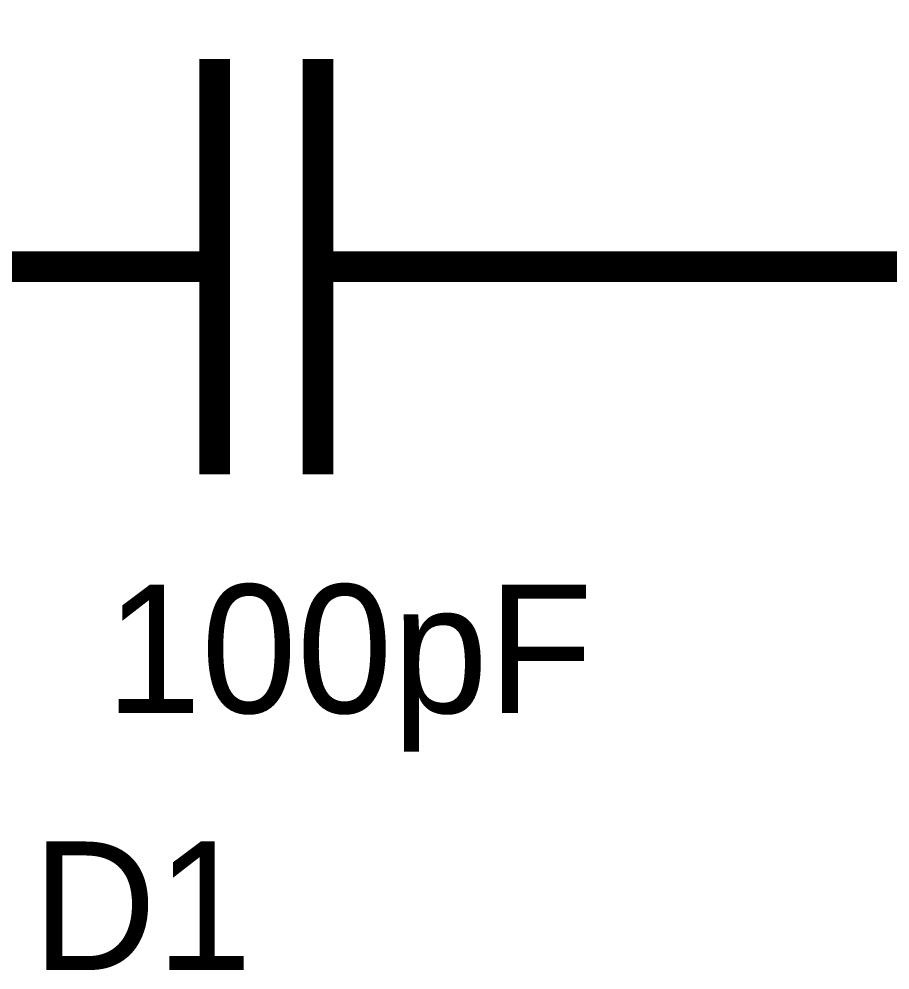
# Model space of a CAD drawing. Header units: inches. Extents: x 0 to 432, y 0 to 280.
# Drawn here: x 161.41 to 169.94, y 130.27 to 139.58 of the extents above; entities that cross this region are included whole.
import ezdxf

# ---------------------------------------------------------------- set-up
doc = ezdxf.new("R2010")
doc.units = ezdxf.units.IN
doc.layers.add('Sheet', color=255, linetype='Continuous')

msp = doc.modelspace()

# ---------------------------------------------------------------- linework, layer by layer
at = {"layer": 'Sheet'}
for points in [[(170.1908, 144.7759, 0.2997, 0.2997, 0), (177.8053, 144.7759, 0.2997, 0.2997, 0), (177.8053, 137.1508, 0.2997, 0.2997, 0), (167.6415, 137.1508, 0.2997, 0.2997, 0)], [(163.3288, 135.1182, 0.2997, 0.2997, 0), (163.3288, 139.1834, 0.2997, 0.2997, 0)], [(164.3396, 139.1834, 0.2997, 0.2997, 0), (164.3396, 135.1182, 0.2997, 0.2997, 0)], [(162.5652, 137.1508, 0.2997, 0.2997, 0), (160.027, 137.1508, 0.2997, 0.2997, 0)], [(162.5652, 137.1508, 0.2997, 0.2997, 0), (163.3288, 137.1508, 0.2997, 0.2997, 0)], [(165.1033, 137.1508, 0.2997, 0.2997, 0), (164.3396, 137.1508, 0.2997, 0.2997, 0)], [(165.1033, 137.1508, 0.2997, 0.2997, 0), (167.6415, 137.1508, 0.2997, 0.2997, 0)]]:
    msp.add_lwpolyline(points, format="xyseb", dxfattribs=at)

# ---------------------------------------------------------------- texts
for s, p in [('100pF', (162.2619, 132.7824)), ('D1', (161.5432, 130.2669))]:
    msp.add_text(s, height=1.25775, dxfattribs=at).set_placement(p)

doc.saveas('drawing.dxf')
